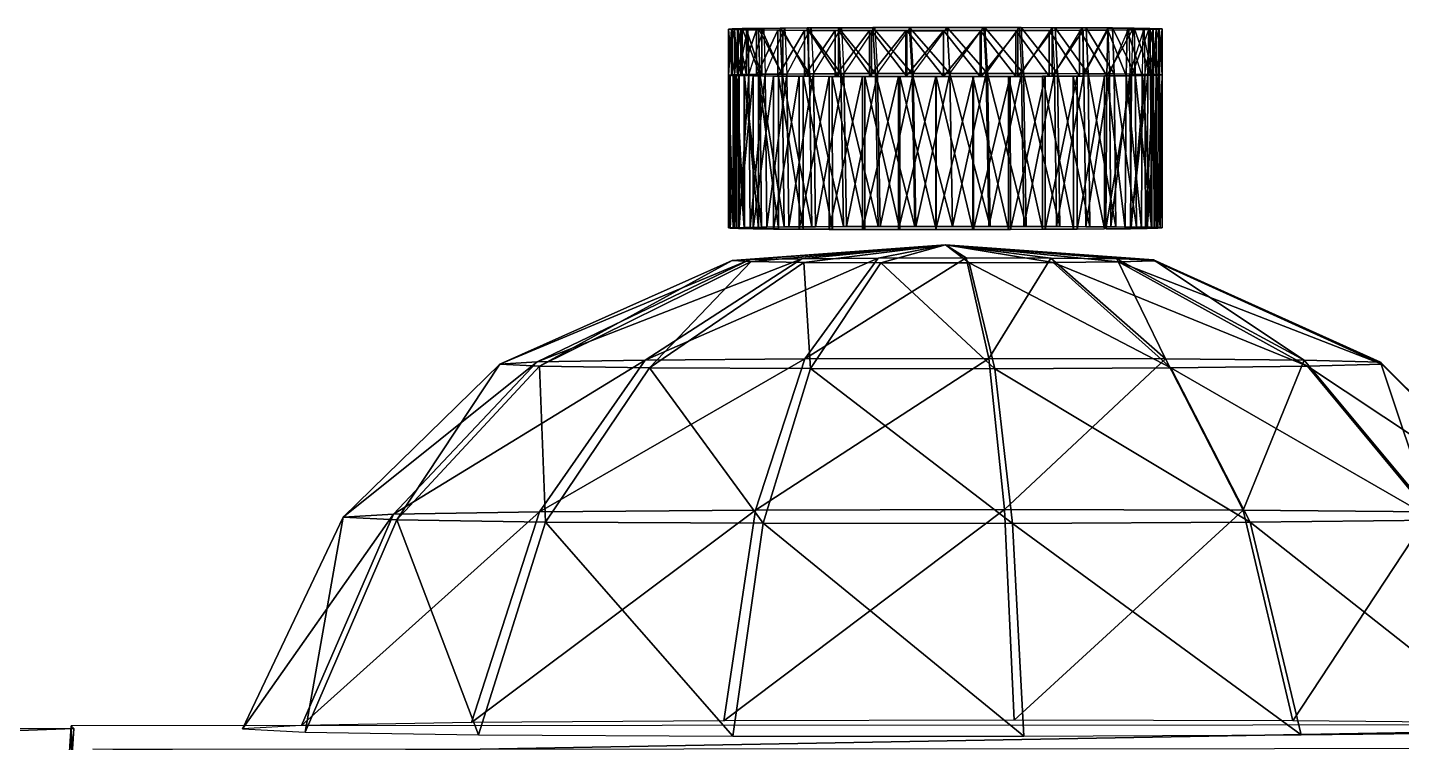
# Model space of a CAD drawing. Extents: x -144 to 177, y -102 to 473.
# Drawn here: x -105.2 to -55.47, y -17.5 to 8.35 of the extents above; entities that cross this region are included whole.
import ezdxf

# ---------------------------------------------------------------- set-up
doc = ezdxf.new("R2010")
doc.units = 0
doc.layers.add('', color=93, linetype='CONTINUOUS')

msp = doc.modelspace()

# ---------------------------------------------------------------- meshes
at = {"layer": '', "color": 11}
mesh = msp.add_polyface(dxfattribs=at)
corners = [(-88.102402, -3.8134, 46.344509), (-79.691765, -0.072834, 46.305214), (-79.046028, -0.03598, 43.163548), (-86.752487, -3.736366, 39.776592), (-77.178276, -0.00428, 40.556149), (-86.664238, -3.887859, 52.893669), (-79.003777, -0.108444, 49.437912), (-82.847755, -3.670078, 34.325592), (-82.68647, -3.946873, 58.291672), (-93.774445, -9.347561, 46.357075), (-91.830124, -9.448227, 55.210632), (-91.949463, -9.24342, 37.478161), (-86.670815, -9.153801, 30.109142), (-77.063385, -3.625999, 30.934017), (-78.85112, -9.094219, 25.5242), (-86.452766, -9.527988, 62.508003), (-78.572136, -9.573086, 66.987381), (-97.413063, -17.003958, 46.346138), (-95.14402, -17.12142, 56.678574), (-95.283264, -16.882414, 35.984131), (-89.122871, -16.777826, 27.38423), (-79.99704, -16.708282, 22.033419), (-79.671425, -17.267136, 70.422432), (-88.868469, -17.214514, 65.194839), (-79.763382, 6.625698, 47.357834), (-79.462219, 6.616135, 48.688564), (-79.760406, 1.095234, 47.317394), (-79.540421, 1.095566, 47.287174), (-79.604828, 1.105225, 45.962894), (-79.829689, 6.635647, 45.994946), (-79.543388, 6.626057, 47.327606), (-79.826706, 1.105167, 45.954498), (-79.607811, 6.6357, 46.003349), (-79.439034, 1.114925, 44.64743), (-79.659019, 6.645634, 44.640949), (-79.656052, 1.115158, 44.600491), (-79.379417, 8.273663, 48.929054), (-79.722115, 8.283169, 47.60466), (-79.721268, 6.624016, 47.592525), (-79.606834, 6.634045, 46.230412), (-79.502243, 6.624397, 47.555874), (-79.829742, 8.293083, 46.240646), (-79.503098, 8.283539, 47.568027), (-79.82888, 6.63393, 46.228512), (-79.607697, 8.293186, 46.242546), (-79.479721, 6.643787, 44.907066), (-79.698975, 8.303112, 44.878826), (-79.698112, 6.643963, 44.866703), (-103.685028, -18.003048, -25.765862), (-103.611351, -16.897451, -25.68454), (-103.595688, -18.100065, -12.493034), (-39.457607, -16.859926, -26.115952), (-103.522087, -16.994465, -12.411697), (-134.054352, -18.11788, -12.288219), (-134.128189, -17.012369, -12.205894)]
mesh.append_faces([[corners[k] for k in face] for face in [(24, 25, 26), (26, 31, 24), (29, 24, 31), (31, 35, 29), (34, 29, 35), (48, 49, 50), (49, 48, 51), (50, 52, 53), (52, 50, 49), (54, 53, 52)]], dxfattribs={"vtx1": -1})
mesh.append_faces([[corners[k] for k in face] for face in [(27, 28, 26), (24, 29, 30), (32, 30, 29), (31, 26, 28), (28, 33, 31), (29, 34, 32), (35, 31, 33), (39, 40, 38), (41, 37, 42), (42, 44, 41), (38, 43, 39), (45, 39, 43), (46, 41, 44), (43, 47, 45)]], dxfattribs={"vtx1": -1, "vtx2": -1})
mesh.append_faces([[corners[k] for k in face] for face in [(0, 1, 2), (2, 3, 0), (3, 2, 4), (5, 6, 1), (1, 0, 5), (4, 7, 3), (6, 5, 8), (9, 0, 3), (10, 5, 0), (0, 9, 10), (3, 11, 9), (11, 3, 7), (7, 12, 11), (12, 7, 13), (13, 14, 12), (8, 15, 16), (15, 8, 5), (5, 10, 15), (17, 9, 11), (18, 10, 9), (9, 17, 18), (11, 19, 17), (19, 11, 12), (12, 20, 19), (20, 12, 14), (14, 21, 20), (22, 16, 15), (15, 23, 22), (23, 15, 10), (10, 18, 23), (36, 37, 38), (43, 38, 37), (37, 41, 43), (47, 43, 41), (41, 46, 47)]], dxfattribs={"vtx2": -1})
mesh = msp.add_polyface(dxfattribs=at)
corners = [(-82.68647, -3.946873, 58.291672), (-77.101112, -0.136665, 52.019981), (-79.003777, -0.108444, 49.437912), (-78.572136, -9.573086, 66.987381), (-76.857002, -3.980221, 61.605156), (-78.735657, 1.077602, 49.803455), (-79.247719, 1.086277, 48.580513), (-78.932213, 1.076744, 49.906837), (-79.250687, 6.616753, 48.620953), (-78.935188, 6.607208, 49.947273), (-79.462219, 6.616135, 48.688564), (-78.73864, 6.608078, 49.843906), (-79.45932, 1.085659, 48.648117), (-79.540421, 1.095566, 47.287174), (-79.543388, 6.626057, 47.327606), (-79.763382, 6.625698, 47.357834), (-79.760406, 1.095234, 47.317394), (-79.607811, 6.6357, 46.003349), (-79.604828, 1.105225, 45.962894), (-79.442001, 6.645405, 44.68787), (-79.439034, 1.114925, 44.64743), (-79.659019, 6.645634, 44.640949), (-79.047852, 1.124413, 43.38023), (-79.656052, 1.115158, 44.600491), (-79.087845, 6.654118, 43.52322), (-79.256645, 6.655392, 43.337147), (-79.253662, 1.124912, 43.296692), (-78.689423, 6.663864, 42.217789), (-78.63163, 1.134132, 42.082184), (-79.479721, 6.643787, 44.907066), (-79.698112, 6.643963, 44.866703), (-79.332832, 6.653805, 43.548046), (-79.125687, 8.312504, 43.637897), (-78.499611, 6.663136, 42.333015), (-79.333748, 8.312946, 43.5602), (-78.617691, 6.606609, 50.052654), (-79.169136, 6.615166, 48.842945), (-79.170044, 8.274303, 48.855076), (-79.378487, 6.614513, 48.916924), (-78.810707, 6.605709, 50.162224), (-78.811623, 8.264851, 50.174355), (-79.379417, 8.273663, 48.929054), (-78.618607, 8.265762, 50.064785), (-79.502243, 6.624397, 47.555874), (-79.503098, 8.283539, 47.568027), (-79.722115, 8.283169, 47.60466), (-79.721268, 6.624016, 47.592525), (-79.607697, 8.293186, 46.242546), (-79.606834, 6.634045, 46.230412), (-79.480637, 8.302929, 44.919209), (-79.698975, 8.303112, 44.878826), (-78.745155, 8.322292, 42.3251)]
mesh.append_faces([[corners[k] for k in face] for face in [(6, 5, 8), (7, 12, 9), (10, 9, 12), (8, 14, 6), (13, 6, 14), (12, 16, 10), (14, 17, 13), (18, 13, 17), (17, 19, 18), (20, 18, 19), (19, 24, 20), (22, 20, 24), (23, 26, 21), (25, 21, 26), (26, 28, 25)]], dxfattribs={"vtx1": -1})
mesh.append_faces([[corners[k] for k in face] for face in [(5, 6, 7), (9, 10, 11), (8, 11, 10), (12, 7, 6), (6, 13, 12), (10, 15, 8), (14, 8, 15), (16, 12, 13), (19, 17, 21), (20, 22, 23), (21, 25, 19), (24, 19, 25), (26, 23, 22), (25, 27, 24), (24, 29, 30), (30, 31, 24), (33, 24, 31), (42, 37, 41), (39, 38, 36), (43, 36, 38), (45, 41, 37), (37, 44, 45), (38, 46, 43), (47, 49, 50), (34, 50, 49), (49, 32, 34), (51, 34, 32)]], dxfattribs={"vtx1": -1, "vtx2": -1})
mesh.append_faces([[corners[k] for k in face] for face in [(0, 1, 2), (3, 4, 0), (29, 24, 32), (27, 31, 34), (35, 36, 37), (38, 39, 40), (40, 41, 38), (44, 37, 36), (36, 43, 44), (46, 38, 41), (47, 44, 43), (43, 48, 47), (49, 47, 48), (48, 29, 49), (32, 49, 29), (31, 30, 50), (50, 34, 31)]], dxfattribs={"vtx2": -1})
mesh = msp.add_polyface(dxfattribs=at)
corners = [(-78.73864, 6.608078, 49.843906), (-78.02253, 6.600307, 50.959965), (-78.935188, 6.607208, 49.947273), (-78.499611, 6.663136, 42.333015), (-79.087845, 6.654118, 43.52322), (-78.689423, 6.663864, 42.217789), (-78.553673, 8.321575, 42.437569), (-79.125687, 8.312504, 43.637897), (-77.880836, 6.672367, 41.116348), (-79.332832, 6.653805, 43.548046), (-79.333748, 8.312946, 43.5602), (-78.745155, 8.322292, 42.3251), (-77.714111, 6.671379, 41.26292), (-77.78212, 8.329906, 41.355057), (-76.893806, 6.679798, 40.171867), (-77.950966, 8.33086, 41.210808), (-76.754745, 6.678612, 40.345028), (-76.83419, 8.337234, 40.422745), (-75.757767, 6.68597, 39.412724), (-76.975487, 8.338409, 40.251431), (-75.650948, 6.684597, 39.607388), (-75.738907, 8.343323, 39.669186), (-75.848305, 8.344666, 39.475956), (-76.933472, 8.251717, 52.108784), (-75.851227, 8.246643, 52.880753), (-75.850365, 6.587502, 52.868603), (-76.932617, 6.592575, 52.096653), (-77.077682, 8.250404, 52.277641), (-75.963875, 8.245186, 53.072208), (-77.07682, 6.591263, 52.265526), (-75.962967, 6.586044, 53.060078), (-77.865456, 8.258144, 51.160469), (-77.864609, 6.599007, 51.148323), (-78.036926, 8.25703, 51.301643), (-78.036072, 6.597878, 51.289513), (-78.618607, 8.265762, 50.064785), (-78.617691, 6.606609, 50.052654), (-78.811623, 8.264851, 50.174355), (-78.810707, 6.605709, 50.162224), (-79.169136, 6.615166, 48.842945), (-79.170044, 8.274303, 48.855076), (-79.379417, 8.273663, 48.929054)]
mesh.append_faces([[corners[k] for k in face] for face in [(3, 4, 6), (12, 3, 13), (16, 12, 17), (20, 16, 21)]], dxfattribs={"vtx1": -1})
mesh.append_faces([[corners[k] for k in face] for face in [(0, 1, 2), (3, 4, 5), (8, 5, 3), (9, 5, 3), (12, 3, 5), (5, 8, 12), (3, 12, 8), (14, 8, 12), (16, 12, 8), (8, 14, 16), (12, 16, 14), (18, 14, 16), (20, 16, 14), (14, 18, 20), (16, 20, 18), (27, 28, 24), (24, 23, 27), (33, 27, 23), (23, 31, 33), (37, 33, 31), (31, 35, 37), (34, 38, 36), (39, 36, 38), (41, 37, 35), (7, 6, 11), (15, 11, 6), (6, 13, 15), (19, 15, 13), (13, 17, 19), (22, 19, 17), (17, 21, 22)]], dxfattribs={"vtx1": -1, "vtx2": -1})
mesh.append_faces([[corners[k] for k in face] for face in [(6, 7, 4), (10, 11, 5), (8, 5, 11), (13, 6, 3), (11, 15, 8), (14, 8, 15), (17, 13, 12), (15, 19, 14), (18, 14, 19), (21, 17, 16), (19, 22, 18), (23, 24, 25), (25, 26, 23), (29, 30, 28), (28, 27, 29), (31, 23, 26), (26, 32, 31), (34, 29, 27), (27, 33, 34), (35, 31, 32), (32, 36, 35), (38, 34, 33), (33, 37, 38), (40, 35, 36)]], dxfattribs={"vtx2": -1})
mesh = msp.add_polyface(dxfattribs=at)
corners = [(-74.97805, 6.582947, 53.555977), (-76.189468, 6.586891, 52.927677), (-74.893456, 6.584488, 53.350689), (-76.070473, 6.588318, 52.740265), (-74.507423, 6.69067, 38.862), (-75.757767, 6.68597, 39.412724), (-75.650948, 6.684597, 39.607388), (-74.436035, 6.689156, 39.07225), (-75.848305, 8.344666, 39.475956), (-74.529373, 8.348007, 39.117195), (-75.738907, 8.343323, 39.669186), (-73.18055, 6.693756, 38.536335), (-74.603561, 8.349495, 38.907883), (-73.146538, 6.692169, 38.755775), (-73.242279, 8.351143, 38.783531), (-71.817261, 6.695141, 38.445614), (-73.279205, 8.352726, 38.564556), (-71.821838, 6.693512, 38.667614), (-71.916946, 8.352612, 38.678379), (-71.915115, 8.354252, 38.456333), (-70.50193, 6.693169, 38.810402), (-70.458946, 6.694786, 38.592548), (-70.593498, 8.352394, 38.804897), (-70.720207, 6.58329, 53.820297), (-72.045654, 6.581814, 53.924282), (-72.046577, 8.240974, 53.936424), (-70.684547, 8.240852, 54.051453), (-72.048576, 8.239346, 54.158478), (-72.047653, 6.580204, 54.146347), (-70.721123, 8.242443, 53.832413), (-73.369965, 8.241184, 53.808754), (-73.369102, 6.582043, 53.796619), (-73.410484, 8.239571, 54.027073), (-73.409569, 6.580433, 54.014942), (-74.651001, 8.243099, 53.453342), (-74.650085, 6.583961, 53.441196), (-74.728905, 8.241543, 53.661259), (-74.728043, 6.582401, 53.649117), (-75.850365, 6.587502, 52.868603), (-75.851227, 8.246643, 52.880753), (-75.963875, 8.245186, 53.072208), (-75.962967, 6.586044, 53.060078), (-70.553139, 8.354023, 38.586521)]
mesh.append_faces([[corners[k] for k in face] for face in [(7, 6, 9), (13, 7, 14), (17, 13, 18)]], dxfattribs={"vtx1": -1})
mesh.append_faces([[corners[k] for k in face] for face in [(0, 1, 2), (3, 2, 1), (4, 5, 6), (7, 6, 5), (5, 4, 7), (6, 7, 4), (11, 4, 7), (13, 7, 4), (4, 11, 13), (7, 13, 11), (15, 11, 13), (17, 13, 11), (11, 15, 17), (13, 17, 15), (20, 17, 15), (29, 25, 27), (32, 27, 25), (25, 30, 32), (36, 32, 30), (30, 34, 36), (38, 35, 37), (40, 36, 34), (34, 39, 40), (37, 41, 38), (12, 8, 10), (10, 9, 12), (16, 12, 9), (9, 14, 16), (19, 16, 14), (14, 18, 19), (42, 19, 18)]], dxfattribs={"vtx1": -1, "vtx2": -1})
mesh.append_faces([[corners[k] for k in face] for face in [(4, 5, 8), (9, 10, 6), (8, 12, 4), (11, 4, 12), (14, 9, 7), (12, 16, 11), (15, 11, 16), (18, 14, 13), (16, 19, 15), (21, 15, 19), (22, 18, 17), (23, 24, 25), (26, 27, 28), (30, 25, 24), (24, 31, 30), (33, 28, 27), (27, 32, 33), (34, 30, 31), (31, 35, 34), (37, 33, 32), (32, 36, 37), (39, 34, 35), (35, 38, 39), (41, 37, 36), (36, 40, 41)]], dxfattribs={"vtx2": -1})
mesh = msp.add_polyface(dxfattribs=at)
corners = [(-67.213966, 6.594547, 52.537502), (-68.366066, 6.588593, 53.268425), (-67.348686, 6.595776, 52.361004), (-68.46843, 6.589977, 53.071381), (-69.627556, 6.584103, 53.789001), (-69.694031, 6.585613, 53.577141), (-70.959923, 6.581245, 54.083332), (-70.458946, 6.694786, 38.592548), (-71.817261, 6.695141, 38.445614), (-71.821838, 6.693512, 38.667614), (-70.50193, 6.693169, 38.810402), (-70.593498, 8.352394, 38.804897), (-69.146355, 6.692715, 38.97282), (-71.915115, 8.354252, 38.456333), (-70.553139, 8.354023, 38.586521), (-69.226662, 6.691158, 39.179871), (-69.312111, 8.350494, 39.159279), (-67.920082, 6.688969, 39.574642), (-69.234268, 8.352055, 38.95129), (-68.034729, 6.687511, 39.764816), (-68.111496, 8.346966, 39.730766), (-66.816277, 6.683666, 40.380116), (-67.999069, 8.348423, 39.539242), (-66.96225, 6.682365, 40.547398), (-67.028381, 8.341908, 40.501934), (-67.126976, 6.597176, 52.184189), (-68.222832, 6.591091, 52.936764), (-68.22374, 8.250229, 52.948898), (-66.986603, 8.255142, 52.367661), (-68.114571, 8.248871, 53.142269), (-68.113663, 6.589729, 53.130138), (-67.127838, 8.256317, 52.196323), (-66.985687, 6.596004, 52.35553), (-69.432999, 6.586414, 53.487808), (-69.433907, 8.245556, 53.499939), (-69.359726, 8.244072, 53.709244), (-69.358864, 6.58493, 53.697113), (-70.720207, 6.58329, 53.820297), (-70.721123, 8.242443, 53.832413), (-70.684547, 8.240852, 54.051453), (-70.683685, 6.581715, 54.039318), (-72.046577, 8.240974, 53.936424), (-72.048576, 8.239346, 54.158478), (-72.047653, 6.580204, 54.146347), (-71.916946, 8.352612, 38.678379), (-66.88446, 8.343208, 40.332874)]
mesh.append_faces([[corners[k] for k in face] for face in [(10, 9, 11), (15, 10, 16), (19, 15, 20)]], dxfattribs={"vtx1": -1})
mesh.append_faces([[corners[k] for k in face] for face in [(0, 1, 2), (3, 2, 1), (1, 4, 3), (5, 3, 4), (4, 6, 5), (7, 8, 9), (8, 7, 10), (9, 10, 7), (12, 7, 10), (15, 10, 7), (7, 12, 15), (10, 15, 12), (17, 12, 15), (19, 15, 12), (12, 17, 19), (15, 19, 17), (21, 17, 19), (23, 19, 17), (31, 27, 29), (32, 30, 26), (33, 26, 30), (35, 29, 27), (27, 34, 35), (30, 36, 33), (37, 33, 36), (39, 35, 34), (34, 38, 39), (36, 40, 37), (42, 39, 38), (44, 11, 14), (18, 14, 11), (11, 16, 18), (22, 18, 16), (16, 20, 22), (45, 22, 20)]], dxfattribs={"vtx1": -1, "vtx2": -1})
mesh.append_faces([[corners[k] for k in face] for face in [(13, 14, 7), (12, 7, 14), (16, 11, 10), (14, 18, 12), (17, 12, 18), (20, 16, 15), (18, 22, 17), (21, 17, 22), (24, 20, 19), (25, 26, 27), (28, 29, 30), (34, 27, 26), (26, 33, 34), (36, 30, 29), (29, 35, 36), (38, 34, 33), (33, 37, 38), (40, 36, 35), (35, 39, 40), (41, 38, 37), (43, 40, 39)]], dxfattribs={"vtx2": -1})
mesh = msp.add_polyface(dxfattribs=at)
corners = [(-66.96225, 6.682365, 40.547398), (-68.034729, 6.687511, 39.764816), (-67.028381, 8.341908, 40.501934), (-67.999069, 8.348423, 39.539242), (-66.88446, 8.343208, 40.332874), (-66.816277, 6.683666, 40.380116), (-65.868912, 6.676979, 41.364704), (-66.095825, 8.33548, 41.449211), (-66.041756, 6.675865, 41.504066), (-65.924469, 8.336605, 41.308018), (-65.10656, 6.669106, 42.498581), (-65.34153, 8.327862, 42.544476), (-65.300957, 6.668209, 42.605946), (-65.148346, 8.328773, 42.434917), (-64.552376, 6.660263, 43.747326), (-64.789177, 8.319321, 43.753555), (-64.762489, 6.659634, 43.819355), (-64.579872, 8.319973, 43.679199), (-64.223045, 6.650749, 45.073307), (-64.454933, 8.310085, 45.040569), (-64.44236, 6.650375, 45.108059), (-64.236023, 8.310471, 45.003269), (-64.12851, 6.640827, 46.436417), (-64.34919, 8.300457, 46.365673), (-64.35051, 6.640732, 46.432373), (-64.127144, 8.300552, 46.367443), (-64.27169, 6.630795, 47.795166), (-64.47522, 8.29071, 47.689297), (-64.489685, 6.631012, 47.752766), (-64.256767, 8.290524, 47.729408), (-64.648285, 6.621014, 49.108624), (-64.828903, 8.281136, 48.970776), (-64.855537, 6.621479, 49.029007), (-64.620911, 8.280678, 49.048409), (-65.246773, 6.611706, 50.336693), (-65.399887, 8.272064, 50.171581), (-65.437271, 6.612438, 50.222591), (-65.208366, 8.271351, 50.283882), (-66.093735, 8.263226, 51.327408), (-67.127838, 8.256317, 52.196323), (-66.138031, 6.604019, 51.321293), (-66.986603, 8.255142, 52.367661), (-66.985687, 6.596004, 52.35553), (-68.22374, 8.250229, 52.948898), (-67.126976, 6.597176, 52.184189), (-68.114571, 8.248871, 53.142269), (-68.111496, 8.346966, 39.730766)]
mesh.append_faces([[corners[k] for k in face] for face in [(0, 1, 2), (8, 0, 7), (12, 8, 11), (16, 12, 15), (20, 16, 19), (24, 20, 23), (28, 24, 27), (32, 28, 31), (36, 32, 35), (35, 38, 36), (38, 37, 40)]], dxfattribs={"vtx1": -1})
mesh.append_faces([[corners[k] for k in face] for face in [(38, 37, 35), (38, 39, 41), (45, 41, 39), (46, 2, 4), (9, 4, 2), (2, 7, 9), (13, 9, 7), (7, 11, 13), (17, 13, 11), (11, 15, 17), (21, 17, 15), (15, 19, 21), (25, 21, 19), (19, 23, 25), (29, 25, 23), (23, 27, 29), (33, 29, 27), (27, 31, 33), (37, 33, 31), (31, 35, 37)]], dxfattribs={"vtx1": -1, "vtx2": -1})
mesh.append_faces([[corners[k] for k in face] for face in [(3, 4, 5), (6, 5, 4), (7, 2, 0), (4, 9, 6), (10, 6, 9), (11, 7, 8), (9, 13, 10), (14, 10, 13), (15, 11, 12), (13, 17, 14), (18, 14, 17), (19, 15, 16), (17, 21, 18), (22, 18, 21), (23, 19, 20), (21, 25, 22), (26, 22, 25), (27, 23, 24), (25, 29, 26), (30, 26, 29), (31, 27, 28), (29, 33, 30), (34, 30, 33), (35, 31, 32), (33, 37, 34), (39, 38, 40), (38, 41, 42), (43, 39, 44)]], dxfattribs={"vtx2": -1})
mesh = msp.add_polyface(dxfattribs=at)
corners = [(-67.348686, 6.595776, 52.361004), (-66.221458, 6.602432, 51.533142), (-67.213966, 6.594547, 52.537502), (-65.246773, 6.611706, 50.336693), (-65.437271, 6.612438, 50.222591), (-66.816277, 6.683666, 40.380116), (-67.920082, 6.688969, 39.574642), (-66.746086, 1.152809, 40.399055), (-66.96225, 6.682365, 40.547398), (-68.034729, 6.687511, 39.764816), (-66.041756, 6.675865, 41.504066), (-66.894005, 1.15152, 40.56456), (-65.868912, 6.676979, 41.364704), (-65.811241, 1.14603, 41.393093), (-65.300957, 6.668209, 42.605946), (-65.985626, 1.144928, 41.530598), (-65.10656, 6.669106, 42.498581), (-65.062675, 1.138103, 42.533901), (-64.762489, 6.659634, 43.819355), (-65.258255, 1.137218, 42.639111), (-64.552376, 6.660263, 43.747326), (-64.522774, 1.129211, 43.787151), (-64.44236, 6.650375, 45.108059), (-64.733627, 1.128601, 43.85685), (-64.223045, 6.650749, 45.073307), (-64.208015, 1.119667, 45.114994), (-64.35051, 6.640732, 46.432373), (-64.427727, 1.119328, 45.14719), (-64.12851, 6.640827, 46.436417), (-64.127831, 1.109753, 46.47707), (-64.489685, 6.631012, 47.752766), (-64.34977, 1.10968, 46.470779), (-64.27169, 6.630795, 47.795166), (-64.284546, 1.099762, 47.832607), (-64.855537, 6.621479, 49.029007), (-64.502144, 1.099979, 47.787933), (-64.648285, 6.621014, 49.108624), (-64.673607, 1.089973, 49.140545), (-66.138031, 6.604019, 51.321293), (-65.208366, 8.271351, 50.283882), (-66.093735, 8.263226, 51.327408), (-67.126976, 6.597176, 52.184189), (-67.127838, 8.256317, 52.196323), (-66.985687, 6.596004, 52.35553), (-68.222832, 6.591091, 52.936764), (-68.113663, 6.589729, 53.130138), (-66.986603, 8.255142, 52.367661)]
mesh.append_faces([[corners[k] for k in face] for face in [(5, 6, 7), (8, 10, 11), (12, 5, 13), (10, 14, 15), (16, 12, 17), (14, 18, 19), (20, 16, 21), (18, 22, 23), (24, 20, 25), (22, 26, 27), (28, 24, 29), (26, 30, 31), (32, 28, 33), (30, 34, 35), (36, 32, 37), (3, 38, 39), (38, 4, 40)]], dxfattribs={"vtx1": -1})
mesh.append_faces([[corners[k] for k in face] for face in [(0, 1, 2), (3, 1, 4), (6, 5, 8), (9, 8, 5), (12, 5, 8), (10, 8, 5), (5, 12, 10), (8, 10, 12), (16, 12, 10), (14, 10, 12), (12, 16, 14), (10, 14, 16), (20, 16, 14), (18, 14, 16), (16, 20, 18), (14, 18, 20), (24, 20, 18), (22, 18, 20), (20, 24, 22), (18, 22, 24), (28, 24, 22), (26, 22, 24), (24, 28, 26), (22, 26, 28), (32, 28, 26), (30, 26, 28), (28, 32, 30), (26, 30, 32), (36, 32, 30), (34, 30, 32), (32, 36, 34), (30, 34, 36), (36, 3, 34), (4, 34, 36), (3, 36, 4), (4, 34, 3), (4, 38, 3), (38, 43, 41), (44, 41, 43)]], dxfattribs={"vtx1": -1, "vtx2": -1})
mesh.append_faces([[corners[k] for k in face] for face in [(38, 41, 42), (43, 38, 40), (45, 43, 46)]], dxfattribs={"vtx2": -1})
mesh = msp.add_polyface(dxfattribs=at)
corners = [(-71.978729, 0.495838, 46.255966), (-79.046028, -0.03598, 43.163548), (-79.691765, -0.072834, 46.305214), (-77.178276, -0.00428, 40.556149), (-79.003777, -0.108444, 49.437912), (-77.101112, -0.136665, 52.019981), (-82.847755, -3.670078, 34.325592), (-74.4114, 0.016811, 38.933842), (-77.063385, -3.625999, 30.934017), (-76.857002, -3.980221, 61.605156), (-74.312698, -0.152626, 53.604935), (-82.68647, -3.946873, 58.291672), (-79.99704, -16.708282, 22.033419), (-78.85112, -9.094219, 25.5242), (-69.842636, -9.074944, 24.516096), (-76.067505, 1.057854, 52.699806), (-77.121117, 1.063175, 51.89484), (-76.186562, 1.056408, 52.887226), (-76.070473, 6.588318, 52.740265), (-77.124084, 6.593647, 51.935276), (-76.189468, 6.586891, 52.927677), (-77.27372, 6.592361, 52.099373), (-77.270752, 1.061886, 52.058933), (-78.019554, 1.069832, 50.91951), (-78.02253, 6.600307, 50.959965), (-78.198341, 6.599201, 51.095753), (-78.195366, 1.068745, 51.055313), (-78.735657, 1.077602, 49.803455), (-78.73864, 6.608078, 49.843906), (-78.935188, 6.607208, 49.947273), (-78.932213, 1.076744, 49.906837), (-79.250687, 6.616753, 48.620953), (-79.047852, 1.124413, 43.38023), (-78.443535, 1.133358, 42.200153), (-79.253662, 1.124912, 43.296692), (-79.087845, 6.654118, 43.52322), (-78.499611, 6.663136, 42.333015), (-78.689423, 6.663864, 42.217789), (-79.256645, 6.655392, 43.337147), (-78.63163, 1.134132, 42.082184), (-77.643929, 1.141533, 41.142479), (-77.714111, 6.671379, 41.26292), (-77.808647, 1.142532, 40.99358), (-77.880836, 6.672367, 41.116348), (-76.673302, 1.148663, 40.239017), (-76.754745, 6.678612, 40.345028), (-76.809959, 1.14986, 40.064014), (-76.893806, 6.679798, 40.171867), (-75.560928, 1.154533, 39.517258), (-75.650948, 6.684597, 39.607388), (-75.665176, 1.155907, 39.321201), (-75.757767, 6.68597, 39.412724), (-76.932617, 6.592575, 52.096653), (-75.850365, 6.587502, 52.868603), (-75.962967, 6.586044, 53.060078), (-77.07682, 6.591263, 52.265526), (-77.864609, 6.599007, 51.148323), (-78.036072, 6.597878, 51.289513), (-78.617691, 6.606609, 50.052654)]
mesh.append_faces([[corners[k] for k in face] for face in [(18, 19, 15), (16, 15, 19), (17, 22, 20), (21, 20, 22), (19, 24, 16), (23, 16, 24), (22, 26, 21), (25, 21, 26), (24, 28, 23), (27, 23, 28), (26, 30, 25), (29, 25, 30), (28, 31, 27), (35, 36, 32), (33, 32, 36), (37, 38, 39), (36, 41, 33), (40, 33, 41), (39, 42, 37), (43, 37, 42), (41, 45, 40), (44, 40, 45), (42, 46, 43), (47, 43, 46), (45, 49, 44), (46, 50, 47), (51, 47, 50)]], dxfattribs={"vtx1": -1})
mesh.append_faces([[corners[k] for k in face] for face in [(15, 16, 17), (20, 21, 18), (19, 18, 21), (22, 17, 16), (16, 23, 22), (21, 25, 19), (24, 19, 25), (26, 22, 23), (23, 27, 26), (25, 29, 24), (30, 26, 27), (32, 33, 34), (39, 34, 33), (33, 40, 39), (42, 39, 40), (40, 44, 42), (46, 42, 44), (44, 48, 46), (52, 53, 54), (54, 55, 52), (56, 52, 55), (55, 57, 56), (58, 56, 57)]], dxfattribs={"vtx1": -1, "vtx2": -1})
mesh.append_faces([[corners[k] for k in face] for face in [(0, 1, 2), (0, 3, 1), (0, 4, 5), (0, 2, 4), (6, 3, 7), (7, 8, 6), (9, 10, 5), (5, 11, 9), (12, 13, 14)]], dxfattribs={"vtx2": -1})
mesh = msp.add_polyface(dxfattribs=at)
corners = [(-71.978729, 0.495838, 46.255966), (-74.4114, 0.016811, 38.933842), (-77.178276, -0.00428, 40.556149), (-71.223869, 0.023632, 38.577145), (-68.166817, 0.015015, 39.547714), (-65.768837, -0.007576, 41.677757), (-68.076912, -0.139278, 52.907112), (-65.707848, -0.112286, 50.745014), (-71.120644, -0.153538, 53.91872), (-74.312698, -0.152626, 53.604935), (-77.101112, -0.136665, 52.019981), (-77.063385, -3.625999, 30.934017), (-70.39962, -3.61174, 30.188309), (-63.820671, -3.952332, 60.146317), (-70.1838, -3.982151, 62.261177), (-76.857002, -3.980221, 61.605156), (-78.85112, -9.094219, 25.5242), (-69.842636, -9.074944, 24.516096), (-64.008598, -3.629768, 32.217388), (-69.55085, -9.575687, 67.874214), (-78.572136, -9.573086, 66.987381), (-69.483757, -16.685785, 20.85693), (-79.99704, -16.708282, 22.033419), (-69.143272, -17.270187, 71.457413), (-79.671425, -17.267136, 70.422432), (-67.345718, 1.0653, 52.320553), (-68.465515, 1.059498, 53.03093), (-67.210999, 1.064072, 52.497047), (-68.363098, 1.058109, 53.227974), (-69.691055, 1.055138, 53.536705), (-69.62458, 1.053623, 53.74855), (-70.985931, 1.052353, 53.822723), (-70.988899, 6.582829, 53.863163), (-70.956947, 1.050762, 54.042892), (-69.627556, 6.584103, 53.789001), (-72.310631, 1.051239, 53.880337), (-72.313606, 6.581699, 53.920776), (-72.320351, 1.049606, 54.102177), (-70.959923, 6.581245, 54.083332), (-73.625282, 1.051796, 53.707771), (-73.62825, 6.582256, 53.748226), (-73.673286, 1.050182, 53.924595), (-72.323318, 6.58007, 54.142616), (-74.890488, 1.054012, 53.310238), (-74.893456, 6.584488, 53.350689), (-74.975082, 1.052467, 53.515526), (-73.676262, 6.580647, 53.965046), (-76.067505, 1.057854, 52.699806), (-76.186562, 1.056408, 52.887226), (-75.665176, 1.155907, 39.321201), (-76.809959, 1.14986, 40.064014), (-75.560928, 1.154533, 39.517258), (-74.340591, 1.158981, 38.998974), (-74.409172, 1.160477, 38.787811), (-73.048752, 1.16185, 38.699692), (-73.079842, 1.163448, 38.47982), (-71.72467, 1.163078, 38.628532), (-71.717239, 1.164707, 38.406593), (-70.408134, 1.162621, 38.78759), (-70.362579, 1.164234, 38.570267), (-69.13916, 1.160496, 39.17215), (-69.056396, 1.162052, 38.966034), (-67.955849, 1.15675, 39.770565), (-67.839027, 1.158195, 39.581749), (-66.894005, 1.15152, 40.56456)]
mesh.append_faces([[corners[k] for k in face] for face in [(31, 29, 32), (30, 33, 34), (35, 31, 36), (33, 37, 38), (39, 35, 40), (37, 41, 42), (43, 39, 44), (41, 45, 46)]], dxfattribs={"vtx1": -1})
mesh.append_faces([[corners[k] for k in face] for face in [(25, 26, 27), (28, 27, 26), (26, 29, 28), (30, 28, 29), (29, 31, 30), (33, 30, 31), (31, 35, 33), (37, 33, 35), (35, 39, 37), (41, 37, 39), (39, 43, 41), (45, 41, 43), (43, 47, 45), (48, 45, 47), (49, 50, 51), (51, 52, 49), (53, 49, 52), (52, 54, 53), (55, 53, 54), (54, 56, 55), (57, 55, 56), (56, 58, 57), (59, 57, 58), (58, 60, 59), (61, 59, 60), (60, 62, 61), (63, 61, 62), (62, 64, 63)]], dxfattribs={"vtx1": -1, "vtx2": -1})
mesh.append_faces([[corners[k] for k in face] for face in [(0, 1, 2), (0, 3, 1), (0, 4, 3), (0, 5, 4), (0, 6, 7), (0, 8, 6), (0, 9, 8), (0, 10, 9), (11, 1, 3), (3, 12, 11), (12, 3, 4), (13, 6, 8), (8, 14, 13), (14, 8, 9), (9, 15, 14), (16, 11, 12), (12, 17, 16), (17, 12, 18), (19, 14, 15), (15, 20, 19), (17, 21, 22), (23, 19, 20), (20, 24, 23)]], dxfattribs={"vtx2": -1})
mesh = msp.add_polyface(dxfattribs=at)
corners = [(-67.348686, 6.595776, 52.361004), (-68.46843, 6.589977, 53.071381), (-67.345718, 1.0653, 52.320553), (-68.465515, 1.059498, 53.03093), (-67.210999, 1.064072, 52.497047), (-68.363098, 1.058109, 53.227974), (-67.213966, 6.594547, 52.537502), (-68.366066, 6.588593, 53.268425), (-69.694031, 6.585613, 53.577141), (-69.691055, 1.055138, 53.536705), (-69.62458, 1.053623, 53.74855), (-69.627556, 6.584103, 53.789001), (-70.988899, 6.582829, 53.863163), (-70.959923, 6.581245, 54.083332), (-70.956947, 1.050762, 54.042892), (-72.313606, 6.581699, 53.920776), (-70.985931, 1.052353, 53.822723), (-72.323318, 6.58007, 54.142616), (-72.320351, 1.049606, 54.102177), (-73.62825, 6.582256, 53.748226), (-72.310631, 1.051239, 53.880337), (-73.676262, 6.580647, 53.965046), (-73.673286, 1.050182, 53.924595), (-74.893456, 6.584488, 53.350689), (-73.625282, 1.051796, 53.707771), (-74.97805, 6.582947, 53.555977), (-74.975082, 1.052467, 53.515526), (-76.070473, 6.588318, 52.740265), (-74.890488, 1.054012, 53.310238), (-76.067505, 1.057854, 52.699806), (-76.186562, 1.056408, 52.887226), (-76.189468, 6.586891, 52.927677), (-75.560928, 1.154533, 39.517258), (-76.673302, 1.148663, 40.239017), (-75.650948, 6.684597, 39.607388), (-74.436035, 6.689156, 39.07225), (-74.340591, 1.158981, 38.998974), (-75.665176, 1.155907, 39.321201), (-74.409172, 1.160477, 38.787811), (-75.757767, 6.68597, 39.412724), (-74.507423, 6.69067, 38.862), (-73.146538, 6.692169, 38.755775), (-73.048752, 1.16185, 38.699692), (-73.079842, 1.163448, 38.47982), (-73.18055, 6.693756, 38.536335), (-71.821838, 6.693512, 38.667614), (-71.72467, 1.163078, 38.628532), (-71.717239, 1.164707, 38.406593), (-71.817261, 6.695141, 38.445614), (-70.50193, 6.693169, 38.810402), (-70.408134, 1.162621, 38.78759), (-70.362579, 1.164234, 38.570267), (-70.458946, 6.694786, 38.592548), (-69.226662, 6.691158, 39.179871), (-69.13916, 1.160496, 39.17215), (-69.056396, 1.162052, 38.966034), (-69.146355, 6.692715, 38.97282), (-68.034729, 6.687511, 39.764816), (-67.955849, 1.15675, 39.770565), (-67.839027, 1.158195, 39.581749), (-67.920082, 6.688969, 39.574642), (-66.96225, 6.682365, 40.547398), (-72.045654, 6.581814, 53.924282), (-70.720207, 6.58329, 53.820297), (-70.683685, 6.581715, 54.039318), (-72.047653, 6.580204, 54.146347), (-73.369102, 6.582043, 53.796619), (-73.409569, 6.580433, 54.014942), (-74.650085, 6.583961, 53.441196), (-74.728043, 6.582401, 53.649117)]
mesh.append_faces([[corners[k] for k in face] for face in [(0, 1, 2), (3, 2, 1), (4, 5, 6), (7, 6, 5), (1, 8, 3), (9, 3, 8), (5, 10, 7), (11, 7, 10), (8, 12, 9), (13, 11, 14), (12, 15, 16), (17, 13, 18), (15, 19, 20), (21, 17, 22), (19, 23, 24), (25, 21, 26), (23, 27, 28), (29, 28, 27), (26, 30, 25), (31, 25, 30), (32, 33, 34), (34, 35, 32), (36, 32, 35), (37, 38, 39), (40, 39, 38), (35, 41, 36), (42, 36, 41), (38, 43, 40), (44, 40, 43), (41, 45, 42), (46, 42, 45), (43, 47, 44), (48, 44, 47), (45, 49, 46), (50, 46, 49), (47, 51, 48), (52, 48, 51), (49, 53, 50), (54, 50, 53), (51, 55, 52), (56, 52, 55), (53, 57, 54), (58, 54, 57), (55, 59, 56), (60, 56, 59), (57, 61, 58)]], dxfattribs={"vtx1": -1})
mesh.append_faces([[corners[k] for k in face] for face in [(12, 8, 13), (13, 17, 12), (15, 12, 17), (17, 21, 15), (19, 15, 21), (21, 25, 19), (23, 19, 25), (62, 63, 64), (64, 65, 62), (66, 62, 65), (65, 67, 66), (68, 66, 67), (67, 69, 68)]], dxfattribs={"vtx1": -1, "vtx2": -1})
mesh = msp.add_polyface(dxfattribs=at)
corners = [(-71.978729, 0.495838, 46.255966), (-64.444588, -0.040199, 44.598988), (-65.768837, -0.007576, 41.677757), (-64.422981, -0.077251, 47.806244), (-65.707848, -0.112286, 50.745014), (-68.166817, 0.015015, 39.547714), (-64.008598, -3.629768, 32.217388), (-70.39962, -3.61174, 30.188309), (-58.995438, -3.676983, 36.670441), (-56.226974, -3.745201, 42.77747), (-56.181885, -3.822647, 49.482536), (-58.86792, -3.895908, 55.626259), (-68.076912, -0.139278, 52.907112), (-66.221458, 6.602432, 51.533142), (-67.348686, 6.595776, 52.361004), (-66.21991, 1.07206, 51.478001), (-67.210999, 1.064072, 52.497047), (-67.213966, 6.594547, 52.537502), (-66.138031, 6.604019, 51.321293), (-65.246773, 6.611706, 50.336693), (-66.168129, 1.072716, 51.391975), (-67.345718, 1.0653, 52.320553), (-65.283127, 1.080727, 50.361214), (-66.894005, 1.15152, 40.56456), (-67.955849, 1.15675, 39.770565), (-66.96225, 6.682365, 40.547398), (-67.839027, 1.158195, 39.581749), (-66.746086, 1.152809, 40.399055), (-67.920082, 6.688969, 39.574642), (-65.985626, 1.144928, 41.530598), (-66.041756, 6.675865, 41.504066), (-65.811241, 1.14603, 41.393093), (-66.816277, 6.683666, 40.380116), (-65.258255, 1.137218, 42.639111), (-65.300957, 6.668209, 42.605946), (-65.062675, 1.138103, 42.533901), (-65.868912, 6.676979, 41.364704), (-64.733627, 1.128601, 43.85685), (-64.762489, 6.659634, 43.819355), (-64.522774, 1.129211, 43.787151), (-65.10656, 6.669106, 42.498581), (-64.427727, 1.119328, 45.14719), (-64.44236, 6.650375, 45.108059), (-64.208015, 1.119667, 45.114994), (-64.552376, 6.660263, 43.747326), (-64.34977, 1.10968, 46.470779), (-64.35051, 6.640732, 46.432373), (-64.127831, 1.109753, 46.47707), (-64.223045, 6.650749, 45.073307), (-64.502144, 1.099979, 47.787933), (-64.489685, 6.631012, 47.752766), (-64.284546, 1.099762, 47.832607), (-64.12851, 6.640827, 46.436417), (-64.880173, 1.090477, 49.058941), (-64.855537, 6.621479, 49.029007), (-64.673607, 1.089973, 49.140545), (-64.27169, 6.630795, 47.795166), (-65.472542, 1.08147, 50.245296), (-65.437271, 6.612438, 50.222591), (-64.648285, 6.621014, 49.108624)]
mesh.append_faces([[corners[k] for k in face] for face in [(13, 14, 15), (15, 16, 13), (17, 13, 16), (18, 19, 20), (21, 15, 14), (22, 20, 19), (23, 24, 25), (26, 27, 28), (29, 23, 30), (27, 31, 32), (33, 29, 34), (31, 35, 36), (37, 33, 38), (35, 39, 40), (41, 37, 42), (39, 43, 44), (45, 41, 46), (43, 47, 48), (49, 45, 50), (47, 51, 52), (53, 49, 54), (51, 55, 56), (54, 58, 53), (57, 53, 58), (55, 22, 59), (19, 59, 22), (58, 18, 57), (20, 57, 18)]], dxfattribs={"vtx1": -1})
mesh.append_faces([[corners[k] for k in face] for face in [(16, 15, 21), (27, 26, 23), (23, 29, 27), (31, 27, 29), (29, 33, 31), (35, 31, 33), (33, 37, 35), (39, 35, 37), (37, 41, 39), (43, 39, 41), (41, 45, 43), (47, 43, 45), (45, 49, 47), (51, 47, 49), (49, 53, 51), (55, 51, 53), (53, 57, 55), (22, 55, 57), (57, 20, 22)]], dxfattribs={"vtx1": -1, "vtx2": -1})
mesh.append_faces([[corners[k] for k in face] for face in [(0, 1, 2), (0, 3, 1), (0, 4, 3), (5, 6, 7), (6, 5, 2), (2, 8, 6), (8, 2, 1), (1, 9, 8), (9, 1, 3), (3, 10, 9), (10, 3, 4), (11, 4, 12)]], dxfattribs={"vtx2": -1})
mesh = msp.add_polyface(dxfattribs=at)
corners = [(-38.114723, -19.253317, -17.008766), (-38.159367, -19.142714, -22.193863), (-102.313171, -19.228289, -21.865986), (-101.777275, -20.53381, 54.984108), (-37.400223, -20.984077, 87.966713), (-37.387249, -77.4123, 87.788757), (-101.554031, -21.065983, 88.398163), (-45.732319, -36.67244, -24.234306), (-42.950764, -41.159733, -24.260216), (-48.51165, -41.166641, -24.232452), (-45.733517, -32.444798, -24.22229), (-48.513992, -32.447868, -24.20842), (-45.735924, -23.885706, -24.198257), (-48.516388, -23.889044, -24.18438), (-42.95311, -32.441738, -24.236176), (-42.955444, -23.882364, -24.212143), (-57.970467, -36.686417, -24.173187), (-55.188911, -41.174927, -24.199097), (-60.749741, -41.181843, -24.171295), (-57.971664, -32.458298, -24.161171), (-60.752136, -32.461365, -24.147285), (-57.974068, -23.900379, -24.137123), (-60.754532, -23.903715, -24.12323), (-55.191246, -32.455235, -24.175064), (-55.193588, -23.897036, -24.151016), (-65.707848, -0.112286, 50.745014), (-58.86792, -3.895908, 55.626259), (-56.181885, -3.822647, 49.482536), (-68.076912, -0.139278, 52.907112), (-63.820671, -3.952332, 60.146317), (-64.008598, -3.629768, 32.217388), (-61.202866, -9.099323, 27.259153), (-69.842636, -9.074944, 24.516096), (-58.995438, -3.676983, 36.670441), (-54.425751, -9.163136, 33.279072), (-56.226974, -3.745201, 42.77747), (-50.683174, -9.255375, 41.534943), (-50.622131, -9.360069, 50.599266), (-54.253319, -9.459091, 58.904713), (-60.948807, -9.535366, 65.015228), (-70.1838, -3.982151, 62.261177), (-69.55085, -9.575687, 67.874214), (-69.483757, -16.685785, 20.85693), (-59.400848, -16.714243, 24.058168), (-51.49176, -16.788717, 31.083643), (-47.124012, -16.896358, 40.718533), (-47.052853, -17.01853, 51.296925), (-51.290512, -17.134115, 60.989681), (-59.104378, -17.223135, 68.120872), (-69.143272, -17.270187, 71.457413), (-102.83432, -18.847055, 89.703262), (-38.680569, -18.80954, 89.271843), (-39.457043, -17.966038, -26.124054), (-40.444809, -21.213411, -35.914421), (-40.385254, -21.278091, -27.06588), (-40.386452, -19.065903, -27.049683), (-40.446014, -19.001223, -35.898254), (-104.540207, -19.103424, -26.618271), (-39.596325, -22.135099, 90.177544), (-103.750076, -22.172617, 90.608955), (-39.597527, -19.922905, 90.193718), (-39.590786, -17.900846, -35.045837), (-39.531288, -17.965527, -26.197266), (-39.627369, -19.006695, -35.09053), (-39.567806, -19.071373, -26.241974), (-103.72155, -19.108898, -25.81057), (-39.345074, -19.072859, -26.022255), (-103.685028, -18.003048, -25.765862), (-39.382793, -17.966518, -26.050797), (-103.536552, -18.004034, -25.619392), (-103.498825, -19.110374, -25.590866), (-39.457607, -16.859926, -26.115952), (-38.789856, -19.916487, 89.375099), (-102.943604, -19.95401, 89.806511), (-38.753845, -18.810102, 89.346062), (-38.607292, -18.808941, 89.197601), (-102.761047, -18.846457, 89.629013), (-38.570087, -19.914743, 89.15239), (-102.9076, -18.847618, 89.777481), (-102.723831, -19.952261, 89.583809), (-38.681145, -17.703426, 89.279938), (-102.834892, -17.740944, 89.711319)]
mesh.append_faces([[corners[k] for k in face] for face in [(7, 8, 9), (16, 17, 18)]])
mesh.append_faces([[corners[k] for k in face] for face in [(0, 3, 4)]], dxfattribs={"vtx0": -1, "vtx1": -1, "vtx2": -1})
mesh.append_faces([[corners[k] for k in face] for face in [(10, 11, 12), (13, 12, 11), (14, 10, 15), (12, 15, 10), (19, 20, 21), (22, 21, 20), (23, 19, 24), (21, 24, 19), (58, 59, 60), (61, 62, 63), (64, 63, 62), (62, 67, 64), (66, 70, 68), (62, 71, 67), (72, 73, 74), (75, 76, 77), (80, 74, 81)]], dxfattribs={"vtx1": -1})
mesh.append_faces([[corners[k] for k in face] for face in [(64, 65, 66), (68, 69, 62), (74, 78, 75), (77, 79, 72)]], dxfattribs={"vtx1": -1, "vtx2": -1})
mesh.append_faces([[corners[k] for k in face] for face in [(0, 1, 2), (5, 4, 6), (25, 26, 27), (28, 29, 26), (30, 31, 32), (31, 30, 33), (33, 34, 31), (34, 33, 35), (35, 36, 34), (36, 35, 27), (27, 37, 36), (37, 27, 26), (26, 38, 37), (38, 26, 29), (29, 39, 38), (39, 29, 40), (40, 41, 39), (42, 32, 31), (31, 43, 42), (43, 31, 34), (34, 44, 43), (44, 34, 36), (36, 45, 44), (45, 36, 37), (37, 46, 45), (46, 37, 38), (38, 47, 46), (47, 38, 39), (39, 48, 47), (48, 39, 41), (41, 49, 48), (50, 51, 52), (53, 54, 55), (55, 56, 53), (57, 55, 54)]], dxfattribs={"vtx2": -1})
at = {"layer": '', "color": 93}
mesh = msp.add_polyface(dxfattribs=at)
corners = [(-133.542847, -17.415304, 27.769932), (-133.542847, -17.415302, 14.519352), (-133.818878, -17.415302, 14.519352), (-133.542847, -17.415302, 1.26878), (-133.818878, -17.415302, 1.26878), (-133.818878, -17.415304, 27.769932), (-134.09494, -17.415302, 14.519352), (-134.09494, -17.415304, 1.26878), (-134.09494, -17.415304, 27.769932), (-134.371002, -17.415302, 14.519352), (-134.371002, -17.415304, 1.26878), (-134.371002, -17.415304, 27.769932), (-134.647064, -17.415302, 14.519352), (-134.647064, -17.415304, 27.769932), (-134.647064, -17.415304, 1.26878), (-133.542847, -17.415302, -11.981804), (-133.266785, -17.415302, 1.26878), (-133.266785, -17.415302, -11.981804), (-134.923096, -17.415302, -11.981804), (-134.923096, -17.415304, 1.26878), (-134.647064, -17.415302, -11.981804), (-133.818878, -17.415302, -11.981804), (-134.923126, -17.415302, 14.519352), (-134.09494, -17.415302, -11.981804), (-134.923126, -17.415304, 27.769932), (-133.266785, -17.415304, 27.769932), (-133.266785, -17.415302, 14.51936), (-134.371002, -17.415302, -11.981796), (-10.069813, -17.153248, -3.698616), (-7.405651, -15.343565, -41.306847), (-7.405653, -15.343575, -3.698616), (-10.069811, -17.153246, -41.306847), (-4.937368, -13.666943, -41.306847), (-4.93737, -13.666956, -3.698616), (-2.211308, -11.815212, -41.306847), (-2.211309, -11.815214, -3.698616), (1.036184, -9.609287, -41.306839), (1.036183, -9.609289, -3.698616)]
mesh.append_faces([[corners[k] for k in face] for face in [(28, 29, 30), (30, 32, 33), (33, 34, 35), (35, 36, 37)]], dxfattribs={"vtx0": -1})
mesh.append_faces([[corners[k] for k in face] for face in [(0, 1, 2), (1, 3, 4), (4, 2, 1), (5, 2, 6), (2, 4, 7), (7, 6, 2), (8, 6, 9), (6, 7, 10), (10, 9, 6), (11, 9, 12), (12, 13, 11), (9, 10, 14), (14, 12, 9), (15, 3, 16), (16, 17, 15), (18, 19, 14), (14, 20, 18), (21, 4, 3), (3, 15, 21), (19, 22, 12), (12, 14, 19), (23, 7, 4), (4, 21, 23), (22, 24, 13), (13, 12, 22), (25, 26, 1), (1, 0, 25), (27, 10, 7), (7, 23, 27), (26, 16, 3), (3, 1, 26), (20, 14, 10), (10, 27, 20), (28, 31, 29), (30, 29, 32), (33, 32, 34), (35, 34, 36)]], dxfattribs={"vtx2": -1})
mesh = msp.add_polyface(dxfattribs=at)
corners = [(-133.19635, -42.76535, -13.330009), (-132.645599, -43.74128, 68.519188), (-103.887001, -43.714539, 68.32576), (-39.577572, -58.100082, 89.921898), (-103.731308, -58.153809, 90.353348), (-103.880142, -57.924042, 68.231911), (-132.638672, -57.947739, 68.425331), (-133.189484, -57.13409, -13.423847), (-104.430901, -57.112053, -13.617222), (-104.52018, -56.985752, -26.89006), (-104.437759, -42.737198, -13.523399), (-104.5271, -42.574066, -26.796249), (-103.738174, -43.969833, 90.447197), (-39.584431, -43.910942, 90.015724), (-133.266785, -17.415304, 27.769932), (-133.266785, -17.415304, 41.020508), (-133.266785, -30.525536, 41.020508), (-133.266785, -30.525532, 27.769934), (-133.266785, -69.856216, 67.52166), (-133.266785, -69.856216, 54.271084), (-133.266785, -56.745991, 54.271084), (-133.266785, -56.745991, 67.521667), (-133.266785, -43.635757, -11.981796), (-133.266785, -43.635761, 1.268776), (-133.266785, -56.745987, 1.268772), (-133.266785, -56.745987, -11.981804), (-133.266785, -17.415304, 54.271088), (-133.266785, -30.525536, 54.27108), (-133.266785, -82.966446, 67.52166), (-133.266785, -30.525528, -11.9818), (-133.266785, -30.525532, 1.268776), (-101.7015, -19.395424, 90.209053), (-93.911194, -19.395422, 90.209053), (-101.7015, -19.395422, -25.332581), (-93.911186, -19.395424, -25.332581), (-86.12088, -19.395424, 90.209053), (-86.120872, -19.395424, -25.332581), (-78.330559, -19.395424, 90.209053), (-133.21286, -19.395422, 67.800987), (-127.190681, -19.395424, 67.800995), (-133.21286, -19.395424, -12.728024), (-127.190681, -19.395424, -12.728024), (-121.168556, -19.395424, 67.800995), (-121.168541, -19.395424, -12.72802), (-115.146355, -19.395424, 67.800995), (-115.146355, -19.395424, -12.72802), (-109.124222, -19.395426, 67.800995), (-109.124222, -19.395426, -12.72802), (-103.102036, -19.395426, 67.800995), (-103.102028, -19.395426, -12.72802)]
mesh.append_faces([[corners[k] for k in face] for face in [(0, 1, 2), (5, 7, 8)]], dxfattribs={"vtx0": -1, "vtx2": -1})
mesh.append_faces([[corners[k] for k in face] for face in [(31, 32, 33), (34, 33, 32), (32, 35, 34), (36, 34, 35), (35, 37, 36), (38, 39, 40), (41, 40, 39), (39, 42, 41), (43, 41, 42), (42, 44, 43), (45, 43, 44), (44, 46, 45), (47, 45, 46), (46, 48, 47), (49, 47, 48)]], dxfattribs={"vtx1": -1})
mesh.append_faces([[corners[k] for k in face] for face in [(5, 6, 7), (10, 0, 2)]], dxfattribs={"vtx1": -1, "vtx2": -1})
mesh.append_faces([[corners[k] for k in face] for face in [(3, 4, 5), (9, 8, 10), (8, 7, 0), (0, 10, 8), (10, 11, 9), (6, 5, 2), (2, 1, 6), (5, 4, 12), (13, 12, 4), (12, 2, 5), (2, 12, 13), (14, 15, 16), (16, 17, 14), (18, 19, 20), (20, 21, 18), (22, 23, 24), (24, 25, 22), (15, 26, 27), (27, 16, 15), (19, 18, 28), (29, 30, 23), (23, 22, 29)]], dxfattribs={"vtx2": -1})

doc.saveas('drawing.dxf')
